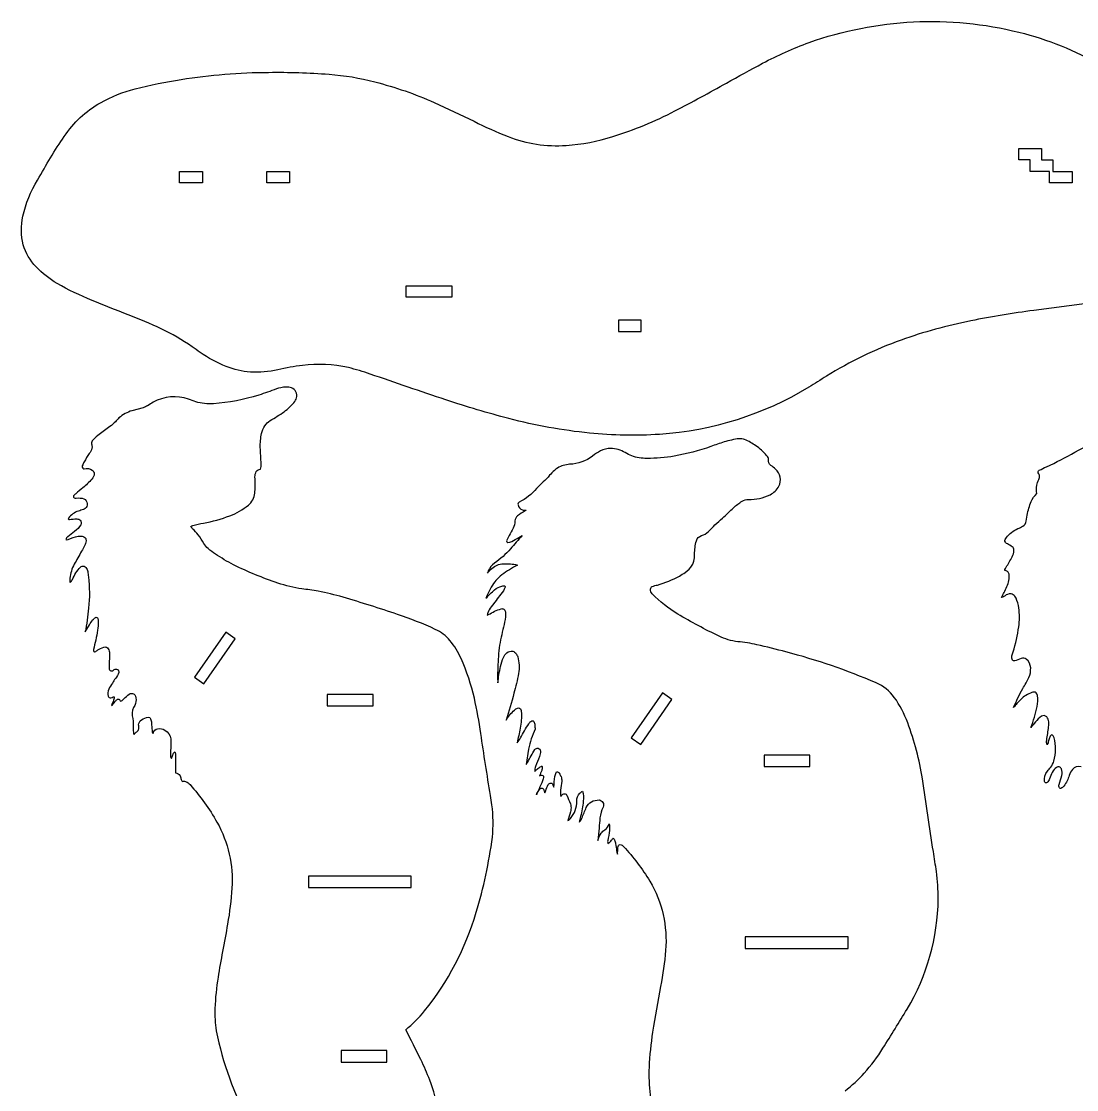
# Model space of a CAD drawing. Extents: x -1405 to 1223, y -124 to 2154.
# Drawn here: x -1405 to -297, y 1024 to 2145 of the extents above; entities that cross this region are included whole.
import ezdxf

# ---------------------------------------------------------------- set-up
doc = ezdxf.new("R2010")
doc.units = 0
doc.header["$MEASUREMENT"] = 0
doc.layers.get('0').update_dxf_attribs({"linetype": 'CONTINUOUS'})

msp = doc.modelspace()

# ---------------------------------------------------------------- linework, layer by layer
for points in [[(-286.6, 1849.4), (-342.2, 1842.1, 0.016937), (-408.5, 1831.1, 0.037032), (-481.6, 1810.9, 0.052186), (-560.1, 1773.1, -0.00447), (-578.5, 1761.4, -0.119641), (-735.2, 1712, -0.042166), (-808.8, 1713.3, -0.039221), (-893.4, 1728.6, -0.016725), (-959.5, 1748.2, -0.00324), (-1039.1, 1775.3, 0.027526), (-1062, 1782, 0.084054), (-1110.2, 1784.4, 0.027759), (-1136, 1779.8, -0.066396), (-1164.8, 1777.2, -0.080063), (-1190.2, 1783.2, -0.052876), (-1217.6, 1798, -0.008373), (-1226.1, 1803.9, 0.043949), (-1258.5, 1822.7, 0.018249), (-1293.1, 1837.5, -0.0052), (-1331.1, 1852.5, -0.034793), (-1367.7, 1870.4, -0.071755), (-1389.9, 1887.8, -0.120399), (-1403.3, 1911, -0.119099), (-1403.7, 1940.8, -0.081907), (-1388.3, 1978.9, -0.004649), (-1374.6, 2002.3, -0.01167), (-1360.2, 2024.7, -0.0538), (-1343.6, 2044.5, -0.058055), (-1322.1, 2060, -0.070925), (-1285.9, 2074.6, -0.026154), (-1237.5, 2084.4, -0.038412), (-1145.7, 2091.9, -0.02244), (-1082.3, 2089.9, -0.046675), (-1034.1, 2081.9, -0.041268), (-971.8, 2060.2, -0.011292), (-930, 2040.5, 0.021315), (-894.3, 2024.5, 0.109476), (-833.3, 2015.2, 0.058378), (-784.4, 2024.5, 0.046188), (-719.2, 2051.4, 0.008532), (-665, 2080.7, -0.006303), (-627, 2101.4, -0.03728), (-578.1, 2123.2, -0.147404), (-357.9, 2134, -0.071157), (-272.1, 2099.4, -0.063535)], [(-967.4, 1000.7, 0.054737), (-976.6, 1034.4, 0.021849), (-985.9, 1055.8, 0.007313), (-1001.7, 1087.1, 0.049451), (-982, 1106.9, 0.097663), (-927.7, 1210.4, 0.041192), (-910.8, 1289.3, 0.06018), (-911.3, 1323.1, 0.009833), (-912.7, 1333, -0.006092), (-922.9, 1398.1, 0.020295), (-929.7, 1435.1, 0.047215), (-943.6, 1476.8, 0.063203), (-955.3, 1495.7, 0.111532), (-970.7, 1507.3, 0.026717), (-1010.3, 1523, 0.009504), (-1067.6, 1541.1, 0.021715), (-1093.8, 1547.4, 0.016397), (-1110.8, 1549.8, -0.048691), (-1135.9, 1555.9, -0.036248), (-1182.5, 1575.1, -0.029109), (-1201.6, 1586.4, -0.017176), (-1209.2, 1592.1, -0.085201), (-1213.8, 1597.6, 0.024715), (-1219.5, 1606.5, 0.024807), (-1225.5, 1612.9, -0.04084), (-1227.3, 1615.3, -0.205737), (-1225.2, 1616.5, -0.018216), (-1214, 1618.8, 0.043688), (-1186.4, 1626.5, 0.072778), (-1166.9, 1637.7, 0.19757), (-1160.3, 1650.2, 0.040996), (-1159.9, 1657.1, 0.003107), (-1160, 1667.4, -0.120974), (-1158.7, 1673, -0.159708), (-1156.7, 1674.6, -0.058556), (-1154.2, 1675.4, 0.083041), (-1153.5, 1681.2, -0.005976), (-1154.4, 1698.1, -0.067909), (-1153, 1713, -0.075212), (-1149.6, 1721, -0.10325), (-1144.1, 1726.4, 0.016394), (-1129.4, 1735.7, 0.078168), (-1118.1, 1746.6, 0.107064), (-1116.1, 1751.8, 0.391234), (-1123.2, 1761.2, 0.071232), (-1127.7, 1761.6, 0.075225), (-1137.6, 1759.6, -0.007461), (-1156, 1753.2, -0.060746), (-1203.7, 1744.1, -0.089836), (-1222.1, 1746.2, -0.022613), (-1229.7, 1748.8, 0.215682), (-1266.9, 1745.6, 0.02234), (-1272.7, 1742, -0.049527), (-1277.3, 1740), (-1289.3, 1736.8, 0.101395), (-1302.8, 1729.3, 0.026856), (-1306.5, 1725.3, -0.031627), (-1312.3, 1720.1), (-1325.1, 1710.7, 0.052199), (-1330.8, 1705.3, 0.299828), (-1331.4, 1700.9, -0.156841), (-1331.3, 1697.4, -0.077227), (-1334, 1691.8, 0.019178), (-1339.4, 1683.2, 0.042434), (-1341.3, 1678.9, 0.201865), (-1340.8, 1676.4, 0.280055), (-1339.3, 1675.9, -0.216956), (-1330.9, 1674.5, -0.214003), (-1328.7, 1670.7, -0.175325), (-1331.3, 1665.1, -0.041328), (-1340.8, 1655.9, 0.005071), (-1348.2, 1649.6, 0.096947), (-1350.4, 1647.5, 0.440139), (-1349.7, 1645.3, 0.184973), (-1347.8, 1645, -0.13039), (-1339.6, 1644.3, -0.302127), (-1336.2, 1639.3, -0.279955), (-1338.4, 1634.1, -0.067393), (-1340.1, 1633.2, -0.020218), (-1345.4, 1631.5, 0.148736), (-1355.8, 1624.1, 0.304116), (-1355.8, 1622.9, 0.304116), (-1354.8, 1622.5, -0.057256), (-1347.1, 1623.2, -0.183471), (-1343.4, 1621.8, -0.336207), (-1342.9, 1617.2, -0.093975), (-1349.4, 1610.1, 0.010768), (-1356.6, 1604.6, 0.135226), (-1358.7, 1601.6, 0.211645), (-1356.2, 1601.7, -0.062615), (-1345.6, 1605, -0.060972), (-1341.5, 1605.1, -0.163249), (-1338.1, 1603.2, -0.183357), (-1337.3, 1600.3, -0.097747), (-1338.9, 1595.1, -0.025023), (-1342.1, 1589.5, 0.003797), (-1349.8, 1575.6, 0.091572), (-1354.4, 1561.1, 0.070734), (-1354.2, 1556.5, 0.130312), (-1351.7, 1559.8, -0.078542), (-1343.3, 1572.6, -0.235724), (-1339.5, 1573.6, -0.150607), (-1337.6, 1572.1, -0.127587), (-1335.6, 1568.1, -0.038908), (-1334.9, 1562.5, -0.055536), (-1334.7, 1529.6, -0.021613), (-1338.3, 1504.6), (-1333.9, 1512.2, -0.027598), (-1330.2, 1517.2, -0.048062), (-1327.9, 1519.6, -0.518481), (-1324.9, 1518.7, -0.085893), (-1324.7, 1515.5, -0.049411), (-1325.3, 1506.4, -0.033118), (-1329.7, 1486.1, 0.179453), (-1329.3, 1484, 0.259467), (-1328, 1483.9, 0.078898), (-1325.1, 1485.7, -0.059687), (-1318.8, 1488.7, -0.242789), (-1314.9, 1488, -0.153887), (-1312.8, 1483.3, -0.056215), (-1312.9, 1476.3, 0.029849), (-1313.1, 1466.3, 0.643021), (-1308.7, 1464.4, -0.32615), (-1304.4, 1465.3, -0.327713), (-1303.1, 1462.2, -0.123703), (-1306.5, 1455.8, 0.051324), (-1309.6, 1450.9, 0.044607), (-1313.5, 1444.5, 0.164112), (-1314.2, 1437.2, 0.415618), (-1311.2, 1435.6, -0.012072), (-1309, 1436.4, -0.127513), (-1307.9, 1436.4, -0.124142), (-1309, 1431.8), (-1309.9, 1429.6, 0.059832), (-1310.6, 1427.3, 0.048074), (-1307.1, 1431.4, -0.063431), (-1305.2, 1433.5, -0.107144), (-1303.6, 1434.2, -0.276164), (-1302.2, 1433.6, 0.08354), (-1301.4, 1432.3, 0.281542), (-1300.3, 1432.3, 0.110862), (-1297.7, 1434.5, -0.035105), (-1292.2, 1439.4, -0.244789), (-1287.6, 1439.8, -0.184927), (-1285.5, 1437.3, -0.192746), (-1285.5, 1429.7, -0.054575), (-1287.4, 1425.5, 0.180076), (-1288.4, 1413.8, -0.04595), (-1287.8, 1402.1, 0.072881), (-1287.1, 1397.2, 0.311275), (-1286.4, 1397.7, -0.114641), (-1284.1, 1399.8, 0.201899), (-1282.1, 1403.1, 0.035248), (-1282.2, 1407, -0.228913), (-1279.2, 1412.4, -0.136638), (-1271.8, 1415.2, -0.33239), (-1269.6, 1413.6, -0.094938), (-1268.6, 1409.3, 0.029527), (-1268.1, 1401.1, 0.038184), (-1267.4, 1398, 0.203815), (-1266.7, 1398.7, -0.297837), (-1262.2, 1403.1, -0.195538), (-1254.5, 1401.6, -0.242876), (-1248.5, 1392.5, -0.040777), (-1248.4, 1385.9, 0.0158), (-1248.6, 1373.9, 0.241284), (-1247.8, 1372, 0.064308), (-1246.9, 1373.7, -0.04474), (-1245.4, 1377.3, -0.099132), (-1244.1, 1378.8, -0.091287), (-1243.4, 1375.1, -0.006054), (-1243.5, 1356.8, -0.277732), (-1238.7, 1353.6, -0.07016), (-1237.9, 1351.5, 0.095816), (-1236.8, 1348.4, 0.074993), (-1236, 1347.6, -0.218996), (-1232.2, 1347.5, -0.095167), (-1228.2, 1344.4, -0.053438), (-1199.9, 1305, -0.14535), (-1184.3, 1235.8, -0.028956), (-1188.8, 1198.1, -0.005522), (-1194.1, 1169.2, 0.006318), (-1198.8, 1142.3, 0.028773), (-1202.1, 1109.6, 0.048976), (-1200.6, 1086.1, 0.07985), (-1165.5, 989.8, 0.060537)], [(-540.5, 1023, 0.049697), (-520.4, 1041.7, 0.044365), (-500.7, 1067.7, 0.001614), (-475.3, 1108.8, 0.132861), (-442.7, 1224.5, 0.036087), (-444.6, 1253.2, 0.008147), (-447.8, 1274.1, -0.001421), (-459.3, 1350.4, 0.05004), (-474.7, 1409.3, 0.065672), (-488.8, 1436, 0.131686), (-507.9, 1451.2, 0.038454), (-602.5, 1483.7, 0.009692), (-633.1, 1491.2, 0.030801), (-653.1, 1494.4, -0.082097), (-672.8, 1500.2, -0.023289), (-716.1, 1523.4, -0.062484), (-743, 1544.5, -0.224886), (-744.8, 1549.7, -0.22693), (-742.9, 1552.3, -0.063935), (-737.5, 1553.9, 0.056796), (-714.4, 1563.3, 0.022015), (-708.4, 1567.1, 0.086352), (-700.9, 1574.8, 0.078374), (-699.3, 1578.9, 0.057276), (-698.5, 1586.2, -0.066349), (-696.6, 1600.4, -0.262842), (-691.1, 1605.7, 0.125745), (-683.9, 1610, 0.013785), (-677.1, 1616.9, -0.016765), (-669.1, 1624.2, 0.008728), (-657.6, 1635, -0.036794), (-648.6, 1641.8, -0.132068), (-641.9, 1643.7, 0.121768), (-619.2, 1648.7, 0.149683), (-610, 1657.5, 0.340256), (-613.5, 1675.6, 0.038056), (-618.4, 1679.4, -0.293732), (-620.8, 1685.6, 0.147455), (-621.3, 1687.7, 0.061954), (-622.8, 1689.9, 0.077099), (-634.1, 1699.9, 0.062198), (-645.9, 1706.5, 0.092639), (-651.6, 1707.4, 0.046621), (-667.5, 1704, 0.014622), (-681.4, 1699.2, -0.039554), (-719.8, 1689.1, -0.041544), (-748.5, 1686.7, -0.077366), (-764.5, 1689.3, -0.056515), (-771.2, 1692.8, 0.126943), (-786.5, 1697.3, 0.122538), (-797.2, 1694.6, 0.046323), (-805.5, 1689.2, -0.151902), (-829.7, 1680.6, 0.116374), (-842.4, 1676.6, 0.045546), (-845.7, 1674.1, 0.026568), (-850.7, 1669, -0.014231), (-864.3, 1655.2, -0.092538), (-882.6, 1640.8, 0.371042), (-883.8, 1638, 0.244214), (-879.3, 1632.8, 0.09846), (-875.4, 1632.5, -0.168317), (-876.4, 1631.6, 0.048055), (-884.3, 1626.6, 0.206494), (-887.1, 1621.1, -0.101644), (-889.1, 1613.4, -0.027936), (-893.2, 1605.8), (-894.7, 1603.1, 0.042583), (-895.8, 1600.3, 0.343745), (-895, 1598.5, 0.169579), (-894.4, 1598.4, 0.080991), (-886.7, 1601.6, -0.014851), (-879.4, 1605.9, 0.010857), (-891.7, 1592, -0.065233), (-908.5, 1576.9, 0.135819), (-915.2, 1568.6, 0.044205), (-916, 1566.2, -0.131503), (-905.7, 1574.8, -0.094186), (-899.4, 1576.1, -0.090596), (-884.5, 1574.8, 0.033538), (-900.8, 1564.6, 0.101146), (-911.9, 1551.8, 0.029393), (-917.5, 1540.1, -0.021218), (-908.4, 1548.9, -0.11125), (-900.8, 1552.8, -0.064504), (-898.9, 1553.2, -0.206741), (-897.4, 1552.4, -0.213385), (-897.4, 1551.7, -0.091645), (-901.8, 1544.3, 0.02779), (-906.9, 1537.6), (-912.2, 1530.9, 0.077474), (-915.6, 1524.8, 0.042437), (-916.3, 1522.3, 0.157578), (-914.7, 1522.8, -0.067802), (-901.7, 1528.9, -0.49619), (-897.1, 1525.8, -0.082601), (-897.9, 1515, 0.01182), (-902.7, 1493.7, 0.024523), (-904.2, 1481.9, 0.018698), (-905.3, 1458.9, 0.01221), (-905.1, 1451.2, -0.016518), (-902.3, 1468.3, -0.051017), (-899.2, 1477.9, -0.097515), (-895.7, 1482.7, -0.221721), (-889.3, 1484.4, -0.178184), (-886, 1482.1, -0.093771), (-884.2, 1478.6, -0.112098), (-883.2, 1461.1, -0.023806), (-888.1, 1440.3, -0.005214), (-896.4, 1412, -0.052751), (-887.7, 1422.7, -0.09292), (-884.3, 1424.7, -0.404011), (-880.8, 1423.1, -0.09675), (-880.4, 1421.6, -0.06484), (-880.4, 1411.9, -0.017261), (-881.6, 1403.5, -0.009702), (-884.8, 1388.3, 0.042015), (-881.3, 1393.5, -0.031868), (-872.5, 1408.2, -0.028481), (-870.4, 1410.8, -0.238253), (-868, 1411.4, -0.180148), (-867.2, 1410.7, -0.108056), (-866.2, 1406.8, 0.007815), (-865.9, 1402.7, 0.062107), (-872.7, 1381.7), (-875.4, 1365.4, 0.04252), (-873.7, 1368, -0.025694), (-866.1, 1381.1, -0.314724), (-862.7, 1382.5, -0.314724), (-860.2, 1379.8, -0.098845), (-861.4, 1373.8, 0.016331), (-865.4, 1363.6, 0.078647), (-866.3, 1358.3, -0.048034), (-862.9, 1361.2, -0.080617), (-859.7, 1363.6, -0.094315), (-858.8, 1363.7, -0.318948), (-858.4, 1363, -0.115287), (-859, 1359.1, 0.017906), (-861.3, 1353.5, -0.134192), (-858.7, 1354.5, -0.357321), (-857.1, 1353.2, -0.141261), (-857.4, 1350.6, -0.025304), (-860.8, 1342.2, 0.007077), (-864.6, 1333.8, -0.077116), (-862.1, 1338.3, -0.108775), (-860.4, 1340.4, -0.441145), (-857.1, 1339.6, -0.068952), (-855.8, 1335.9, 0.080591), (-854.8, 1338, -0.058547), (-852.1, 1344.5, -0.268217), (-849.3, 1346.1, -0.235272), (-847.8, 1345.1, -0.061369), (-846.8, 1343, 0.04748), (-846.3, 1341.8, -0.011897), (-845.1, 1353, -0.058015), (-843.9, 1357.3, -0.439069), (-841.7, 1357.6, -0.154183), (-840.6, 1356.4, -0.039773), (-838.7, 1352.8, -0.092947), (-838, 1348.1, -0.026314), (-839.2, 1338.6, 0.087976), (-839, 1331.8, -0.169244), (-835.7, 1334.9, -0.264153), (-833.4, 1334.3, -0.119066), (-832.6, 1333.2, -0.013223), (-828.9, 1324.4, -0.107195), (-828.3, 1318.7, -0.019475), (-828.9, 1315.8, -0.01655), (-831.4, 1306.6, 0.098263), (-828.8, 1308.9, 0.186868), (-822.1, 1327.1, -0.210185), (-818.8, 1335.3, -0.008874), (-816.1, 1337.7, -0.099701), (-815.3, 1327.1, -0.037307), (-818.2, 1310.9, 0.013695), (-819.5, 1305.1, 0.101055), (-816.8, 1309.1, -0.005312), (-812.2, 1320.4, -0.303668), (-798.8, 1328.3, -0.507385), (-794.5, 1320.8, 0.091481), (-797.8, 1309.6, 0.010378), (-798.7, 1298.8, -0.004204), (-799.9, 1285.8, -0.08858), (-796.4, 1293.6, -0.104722), (-792.6, 1297.1, 0.158353), (-788, 1303.4, -0.053272), (-787.9, 1296.4, -0.024415), (-789.6, 1285.7, 0.088623), (-789.7, 1283.7, 0.089337), (-789.4, 1282.7, 0.108049), (-786.4, 1285.2, -0.011557), (-783.9, 1288.2, -0.176586), (-782.4, 1286.2, -0.034364), (-781.4, 1282.5, -0.01041), (-780.3, 1275.1, 0.023915), (-779.5, 1271.4, 0.020055), (-778.9, 1278.2, -0.060136), (-778.3, 1280.4, -0.279762), (-776.5, 1281.6, -0.168932), (-773.1, 1279.6, -0.051067), (-745.4, 1243, -0.155047), (-728.9, 1170.4, -0.027928), (-734.1, 1132.7, 0.007238), (-742.5, 1084.8, 0.028967), (-746.3, 1047.9, 0.074267), (-739.8, 990, 0.066044)], [(-292.7, 1363.1, 0.317363), (-301.8, 1360.4, 0.087814), (-305.1, 1354.1, -0.086223), (-310.7, 1342.9, -0.115707), (-313.8, 1340.4, -0.375476), (-315.3, 1340.9, -0.193366), (-315.8, 1344.7, 0.006299), (-313, 1354, 0.15773), (-313.4, 1361.1, 0.45588), (-318.6, 1362.5, 0.121773), (-322.9, 1357.3, 0.025354), (-325.7, 1350.4, -0.091876), (-328.2, 1346.6, -0.644123), (-331, 1347.7, -0.192504), (-328.1, 1358.5, -0.021205), (-324.5, 1362.8, 0.099279), (-321.2, 1369.2, 0.134086), (-321.1, 1393.6, 0.148282), (-322.7, 1396.3, 0.394868), (-324.4, 1396.1, 0.087766), (-326.3, 1392.4, -0.019707), (-327.4, 1388.1, -0.066465), (-328.4, 1386.2, -0.101817), (-328.8, 1391.2, 0.005332), (-326.8, 1405.1, 0.032812), (-326.6, 1410.3, 0.156324), (-328.6, 1415.4, 0.364394), (-334.4, 1416.1, 0.075758), (-340.6, 1410.2, -0.004678), (-345.5, 1404.2, 0.04602), (-338.9, 1426.5, 0.072516), (-338.4, 1437.8, 0.251245), (-340.7, 1441.3, 0.181791), (-344.3, 1441.2, 0.107855), (-356.1, 1433.7, 0.048237), (-363.6, 1425.3, -0.025583), (-353.9, 1445.4, 0.036002), (-347.5, 1457, 0.11715), (-345.6, 1467, 0.200358), (-350.2, 1476.1, 0.272059), (-355.7, 1476.9), (-360.8, 1474.7, -0.154473), (-363.6, 1474.3, -0.187571), (-364.6, 1475.1, -0.199731), (-365.3, 1479.4, -0.029204), (-364, 1483.7, 0.03816), (-358.1, 1510.1, 0.063897), (-358, 1529.9, 0.069224), (-361, 1540, 0.119133), (-363.9, 1543.7, 0.20942), (-368.3, 1544.5, 0.100137), (-373.8, 1541.8, -0.131398), (-376.1, 1540.9, -0.048161), (-373.5, 1546.1, 0.073856), (-368.5, 1558.7, 0.076446), (-368.2, 1565.2, 0.160887), (-369.8, 1568.1, 0.128942), (-372.8, 1569.1, -0.119306), (-372.1, 1571.2, 0.013318), (-365.8, 1582, 0.058599), (-363.3, 1588.3, 0.157944), (-363.6, 1592.4, 0.110707), (-364.9, 1594, 0.041932), (-370.1, 1597, -0.20133), (-372.6, 1599.8, -0.147883), (-372.4, 1601.6, -0.074235), (-371.1, 1603.8, -0.115424), (-359, 1613.1, 0.025639), (-353.8, 1615.6, 0.239771), (-350.2, 1621), (-349.3, 1627.3, -0.049589), (-345.1, 1641.4, -0.090983), (-339.3, 1649.9, -0.033442), (-339.2, 1658.5, -0.107902), (-337.1, 1664.5, 0.175256), (-336.4, 1669.2, 0.062824), (-337.6, 1671.6, -0.395309), (-336.6, 1674.3, -0.026388), (-329, 1677.9, 0.017821), (-299.1, 1693.3, -0.038158), (-263.6, 1709.3, -0.087709)]]:
    msp.add_lwpolyline(points, format="xyb")
for points in [[(-358.2, 2000), (-358.2, 2012), (-334.2, 2012), (-334.2, 2000), (-322.2, 2000), (-322.2, 1988), (-301.9, 1988), (-301.9, 1976), (-325.9, 1976), (-325.9, 1988), (-346.2, 1988), (-346.2, 2000)], [(-1215.1, 1976), (-1239.1, 1976), (-1239.1, 1988), (-1215.1, 1988)], [(-1123.7, 1976), (-1147.7, 1976), (-1147.7, 1988), (-1123.7, 1988)], [(-953.3, 1856), (-1001.3, 1856), (-1001.3, 1868), (-953.3, 1868)], [(-754.5, 1832), (-778.5, 1832), (-778.5, 1820), (-754.5, 1820)], [(-1190.6, 1504.4), (-1223.4, 1457.1), (-1213.6, 1450.2), (-1180.7, 1497.5)], [(-1084.1, 1439), (-1084.1, 1427), (-1036.1, 1427), (-1036.1, 1439)], [(-732, 1440.7), (-764.9, 1393.4), (-755, 1386.5), (-722.2, 1433.9)], [(-625.5, 1375.3), (-625.5, 1363.3), (-577.5, 1363.3), (-577.5, 1375.3)], [(-1103.9, 1248.3), (-1103.9, 1236.3), (-995.9, 1236.3), (-995.9, 1248.3)], [(-645.4, 1184.6), (-645.4, 1172.6), (-537.4, 1172.6), (-537.4, 1184.6)], [(-1069.7, 1065.3), (-1069.7, 1053.3), (-1021.7, 1053.3), (-1021.7, 1065.3)]]:
    msp.add_lwpolyline(points, close=True)

doc.saveas('drawing.dxf')
